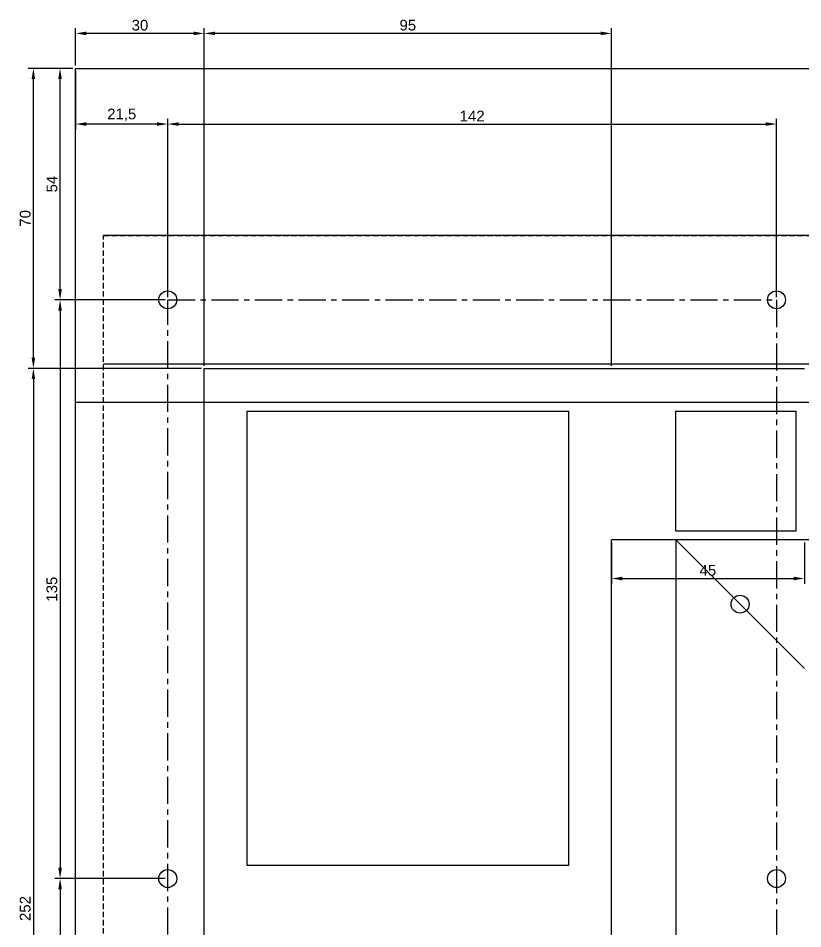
# Model space of a CAD drawing. Header units: millimetres. Extents: x -829 to 2887, y -460 to 1788.
# Drawn here: x 44.1 to 227.1, y 721.8 to 934.2 of the extents above; entities that cross this region are included whole.
import ezdxf

# ---------------------------------------------------------------- set-up
doc = ezdxf.new("R2010")
doc.units = ezdxf.units.MM
doc.linetypes.add('CENTER', pattern=[10.16, 6.35, -1.27, 1.27, -1.27])
doc.linetypes.add('HIDDEN', pattern=[1.905, 1.27, -0.635])
for name, color, linetype in [('Canaletas', 1, 'Continuous'), ('CENTRO', 7, 'CENTER'), ('COTA', 1, 'Continuous')]:
    doc.layers.add(name, color=color, linetype=linetype)
doc.styles.get("Standard").update_dxf_attribs({"font": 'arial.ttf'})
doc.dimstyles.new('ISO-25', dxfattribs={"dimtxt": 2.5, "dimasz": 2.5, "dimexe": 1.25, "dimexo": 0.625, "dimtad": 1, "dimtxsty": 'Standard', "dimcen": 2.5, "dimadec": 0, "dimazin": 0, "dimtfac": 1, "dimtmove": 0, "dimatfit": 3, "dimfxl": 1, "dimarcsym": 0})

# ---------------------------------------------------------------- blocks, each defined once
blk = doc.blocks.new('*D182')
at = {"layer": 'COTA', "color": 0, "lineweight": -2}
for p, q in [((56.88, 922.54), (46.39, 922.54)), ((47.64, 855.04), (47.64, 920.04)), ((86.88, 852.54), (46.39, 852.54))]:
    blk.add_line(p, q, dxfattribs=at)
at = {"layer": 'COTA', "color": 0}
for points in [[(48.06, 920.04), (47.23, 920.04), (47.64, 922.54)], [(47.23, 855.04), (48.06, 855.04), (47.64, 852.54)]]:
    blk.add_solid(points, dxfattribs=at)
at = {"layer": 'Defpoints', "color": 0}
for p in [(47.64, 922.54), (57.5, 922.54), (87.5, 852.54)]:
    blk.add_point(p, dxfattribs=at)
at = {"layer": 'COTA', "color": 0, "insert": (45.74, 887.54), "char_height": 2.5, "attachment_point": 5, "rotation": 90}
blk.add_mtext('70', dxfattribs=at)
blk = doc.blocks.new('*D183')
at = {"layer": 'COTA', "color": 0, "lineweight": -2}
for p, q in [((86.88, 852.54), (46.39, 852.54)), ((47.64, 850.04), (47.64, 603.04)), ((86.88, 600.54), (46.39, 600.54))]:
    blk.add_line(p, q, dxfattribs=at)
at = {"layer": 'COTA', "color": 0}
for points in [[(48.06, 850.04), (47.23, 850.04), (47.64, 852.54)], [(47.23, 603.04), (48.06, 603.04), (47.64, 600.54)]]:
    blk.add_solid(points, dxfattribs=at)
at = {"layer": 'Defpoints', "color": 0}
for p in [(87.5, 852.54), (47.64, 600.54), (87.5, 600.54)]:
    blk.add_point(p, dxfattribs=at)
at = {"layer": 'COTA', "color": 0, "insert": (45.74, 726.54), "char_height": 2.5, "attachment_point": 5, "rotation": 90}
blk.add_mtext('252', dxfattribs=at)
blk = doc.blocks.new('*D184')
at = {"layer": 'COTA', "color": 0, "lineweight": -2}
for p, q in [((57.5, 923.17), (57.5, 931.94)), ((85, 930.69), (60, 930.69)), ((87.5, 853.17), (87.5, 931.94))]:
    blk.add_line(p, q, dxfattribs=at)
at = {"layer": 'COTA', "color": 0}
for points in [[(60, 931.11), (60, 930.28), (57.5, 930.69)], [(85, 930.28), (85, 931.11), (87.5, 930.69)]]:
    blk.add_solid(points, dxfattribs=at)
at = {"layer": 'Defpoints', "color": 0}
for p in [(57.5, 930.69), (57.5, 922.54), (87.5, 852.54)]:
    blk.add_point(p, dxfattribs=at)
at = {"layer": 'COTA', "color": 0, "insert": (72.5, 932.6), "char_height": 2.5, "attachment_point": 5}
blk.add_mtext('30', dxfattribs=at)
blk = doc.blocks.new('*D185')
at = {"layer": 'COTA', "color": 0, "lineweight": -2}
for p, q in [((87.5, 853.17), (87.5, 931.94)), ((180, 930.69), (90, 930.69)), ((182.5, 853.17), (182.5, 931.94))]:
    blk.add_line(p, q, dxfattribs=at)
at = {"layer": 'COTA', "color": 0}
for points in [[(90, 931.11), (90, 930.28), (87.5, 930.69)], [(180, 930.28), (180, 931.11), (182.5, 930.69)]]:
    blk.add_solid(points, dxfattribs=at)
at = {"layer": 'Defpoints', "color": 0}
for p in [(87.5, 930.69), (87.5, 852.54), (182.5, 852.54)]:
    blk.add_point(p, dxfattribs=at)
at = {"layer": 'COTA', "color": 0, "insert": (135, 932.6), "char_height": 2.5, "attachment_point": 5}
blk.add_mtext('95', dxfattribs=at)
blk = doc.blocks.new('*D187')
at = {"layer": 'COTA', "color": 0, "lineweight": -2}
for p, q in [((182.5, 811.92), (182.5, 802.28)), ((227.5, 811.92), (227.5, 802.28)), ((185, 803.53), (225, 803.53))]:
    blk.add_line(p, q, dxfattribs=at)
at = {"layer": 'COTA', "color": 0}
for points in [[(185, 803.94), (185, 803.11), (182.5, 803.53)], [(225, 803.11), (225, 803.94), (227.5, 803.53)]]:
    blk.add_solid(points, dxfattribs=at)
at = {"layer": 'Defpoints', "color": 0}
for p in [(182.5, 812.54), (227.5, 812.54), (227.5, 803.53)]:
    blk.add_point(p, dxfattribs=at)
at = {"layer": 'COTA', "color": 0, "insert": (205, 805.42), "char_height": 2.5, "attachment_point": 5}
blk.add_mtext('45', dxfattribs=at)
blk = doc.blocks.new('*D188')
at = {"layer": 'COTA', "color": 0, "lineweight": -2}
for p, q in [((57.5, 921.92), (57.5, 908.29)), ((76.5, 909.54), (60, 909.54)), ((79, 869.17), (79, 910.79))]:
    blk.add_line(p, q, dxfattribs=at)
at = {"layer": 'COTA', "color": 0}
for points in [[(60, 909.96), (60, 909.13), (57.5, 909.54)], [(76.5, 909.13), (76.5, 909.96), (79, 909.54)]]:
    blk.add_solid(points, dxfattribs=at)
at = {"layer": 'Defpoints', "color": 0}
for p in [(57.5, 922.54), (57.5, 909.54), (79, 868.54)]:
    blk.add_point(p, dxfattribs=at)
at = {"layer": 'COTA', "color": 0, "insert": (68.25, 911.67), "char_height": 2.5, "attachment_point": 5}
blk.add_mtext('21,5', dxfattribs=at)
blk = doc.blocks.new('*D189')
at = {"layer": 'COTA', "color": 0, "lineweight": -2}
for p, q in [((79, 869.17), (79, 910.79)), ((81.5, 909.54), (218.5, 909.54)), ((221, 869.17), (221, 910.79))]:
    blk.add_line(p, q, dxfattribs=at)
at = {"layer": 'COTA', "color": 0}
for points in [[(81.5, 909.96), (81.5, 909.13), (79, 909.54)], [(218.5, 909.13), (218.5, 909.96), (221, 909.54)]]:
    blk.add_solid(points, dxfattribs=at)
at = {"layer": 'Defpoints', "color": 0}
for p in [(221, 909.54), (79, 868.54), (221, 868.54)]:
    blk.add_point(p, dxfattribs=at)
at = {"layer": 'COTA', "color": 0, "insert": (150, 911.42), "char_height": 2.5, "attachment_point": 5}
blk.add_mtext('142', dxfattribs=at)
blk = doc.blocks.new('*D190')
at = {"layer": 'COTA', "color": 0, "lineweight": -2}
for p, q in [((56.88, 922.54), (52.62, 922.54)), ((53.87, 871.04), (53.87, 920.04)), ((78.38, 868.54), (52.62, 868.54))]:
    blk.add_line(p, q, dxfattribs=at)
at = {"layer": 'COTA', "color": 0}
for points in [[(54.28, 920.04), (53.45, 920.04), (53.87, 922.54)], [(53.45, 871.04), (54.28, 871.04), (53.87, 868.54)]]:
    blk.add_solid(points, dxfattribs=at)
at = {"layer": 'Defpoints', "color": 0}
for p in [(53.87, 922.54), (57.5, 922.54), (79, 868.54)]:
    blk.add_point(p, dxfattribs=at)
at = {"layer": 'COTA', "color": 0, "insert": (51.97, 895.54), "char_height": 2.5, "attachment_point": 5, "rotation": 90}
blk.add_mtext('54', dxfattribs=at)
blk = doc.blocks.new('*D191')
at = {"layer": 'COTA', "color": 0, "lineweight": -2}
for p, q in [((78.38, 868.54), (52.62, 868.54)), ((53.87, 866.04), (53.87, 736.04)), ((78.38, 733.54), (52.62, 733.54))]:
    blk.add_line(p, q, dxfattribs=at)
at = {"layer": 'COTA', "color": 0}
for points in [[(54.28, 866.04), (53.45, 866.04), (53.87, 868.54)], [(53.45, 736.04), (54.28, 736.04), (53.87, 733.54)]]:
    blk.add_solid(points, dxfattribs=at)
at = {"layer": 'Defpoints', "color": 0}
for p in [(79, 868.54), (53.87, 733.54), (79, 733.54)]:
    blk.add_point(p, dxfattribs=at)
at = {"layer": 'COTA', "color": 0, "insert": (51.96, 801.04), "char_height": 2.5, "attachment_point": 5, "rotation": 90}
blk.add_mtext('135', dxfattribs=at)
blk = doc.blocks.new('*D192')
at = {"layer": 'COTA', "color": 0, "lineweight": -2}
for p, q in [((78.38, 733.54), (52.62, 733.54)), ((53.87, 731.04), (53.87, 601.04)), ((78.38, 598.54), (52.62, 598.54))]:
    blk.add_line(p, q, dxfattribs=at)
at = {"layer": 'COTA', "color": 0}
for points in [[(54.28, 731.04), (53.45, 731.04), (53.87, 733.54)], [(53.45, 601.04), (54.28, 601.04), (53.87, 598.54)]]:
    blk.add_solid(points, dxfattribs=at)
at = {"layer": 'Defpoints', "color": 0}
for p in [(79, 733.54), (53.87, 598.54), (79, 598.54)]:
    blk.add_point(p, dxfattribs=at)
at = {"layer": 'COTA', "color": 0, "insert": (51.96, 666.04), "char_height": 2.5, "attachment_point": 5, "rotation": 90}
blk.add_mtext('135', dxfattribs=at)

msp = doc.modelspace()

# ---------------------------------------------------------------- linework, layer by layer
for p, q in [((87.502, 600.541), (87.502, 852.541)), ((87.502, 852.541), (182.502, 852.541)), ((182.502, 852.541), (227.502, 852.541)), ((557.502, 844.568), (57.502, 844.568)), ((182.502, 600.541), (182.502, 812.541)), ((227.502, 812.541), (182.502, 812.541))]:
    msp.add_line(p, q)
for points in [[(57.502, 422.541), (57.502, 922.541), (557.502, 922.541), (557.502, 422.541)], [(172.502, 736.541), (97.502, 736.541), (97.502, 842.541), (172.502, 842.541)], [(197.502, 814.541), (197.502, 842.541), (225.502, 842.541), (225.502, 814.541)]]:
    msp.add_lwpolyline(points, close=True)
at = {"linetype": 'HIDDEN'}
msp.add_lwpolyline([(64.002, 583.541), (64.002, 883.541), (236.002, 883.541), (236.002, 583.541)], close=True, dxfattribs=at)
for centre in [(79.002, 868.541), (221.002, 868.541), (212.502, 797.541), (79.002, 733.541), (221.002, 733.541)]:
    msp.add_circle(centre, 2.1)
at = {"layer": 'Canaletas'}
for p, q in [((557.502, 883.541), (64.002, 883.541)), ((557.502, 853.541), (64.002, 853.541)), ((197.502, 812.541), (197.502, 442.541)), ((537.502, 812.541), (197.502, 812.541)), ((227.502, 782.541), (197.502, 812.541))]:
    msp.add_line(p, q, dxfattribs=at)
at = {"layer": 'CENTRO'}
for p, q in [((79.002, 868.541), (221.002, 868.541)), ((79.002, 598.541), (79.002, 868.541)), ((221.002, 868.541), (221.002, 598.541))]:
    msp.add_line(p, q, dxfattribs=at)

# ---------------------------------------------------------------- dimensions: what is measured, and where the dimension line sits
at = {"layer": 'COTA'}
for base, p1, p2, picture, middle in [((57.502, 930.695), (87.502, 852.541), (57.502, 922.541), '*D184', (72.502, 932.596)), ((87.502, 930.695), (182.502, 852.541), (87.502, 852.541), '*D185', (135.002, 932.596)), ((57.502, 909.543), (79.002, 868.541), (57.502, 922.541), '*D188', (68.252, 911.669)), ((221.002, 909.543), (79.002, 868.541), (221.002, 868.541), '*D189', (150.002, 911.423)), ((227.502, 803.526), (182.502, 812.541), (227.502, 812.541), '*D187', (205.002, 805.422))]:
    dim = msp.add_linear_dim(base=base, p1=p1, p2=p2, dimstyle='ISO-25', dxfattribs=at)
    dim.commit()
    dim.dimension.update_dxf_attribs({"geometry": picture, "text_midpoint": middle})
for base, p1, p2, picture, middle in [((47.643, 922.541), (87.502, 852.541), (57.502, 922.541), '*D182', (45.742, 887.541)), ((53.865, 922.541), (79.002, 868.541), (57.502, 922.541), '*D190', (51.969, 895.541)), ((53.865, 733.541), (79.002, 868.541), (79.002, 733.541), '*D191', (51.964, 801.041)), ((47.643, 600.541), (87.502, 852.541), (87.502, 600.541), '*D183', (45.742, 726.541)), ((53.865, 598.541), (79.002, 733.541), (79.002, 598.541), '*D192', (51.964, 666.041))]:
    dim = msp.add_linear_dim(base=base, p1=p1, p2=p2, angle=90, dimstyle='ISO-25', dxfattribs=at)
    dim.commit()
    dim.dimension.update_dxf_attribs({"geometry": picture, "text_midpoint": middle})

doc.saveas('drawing.dxf')
